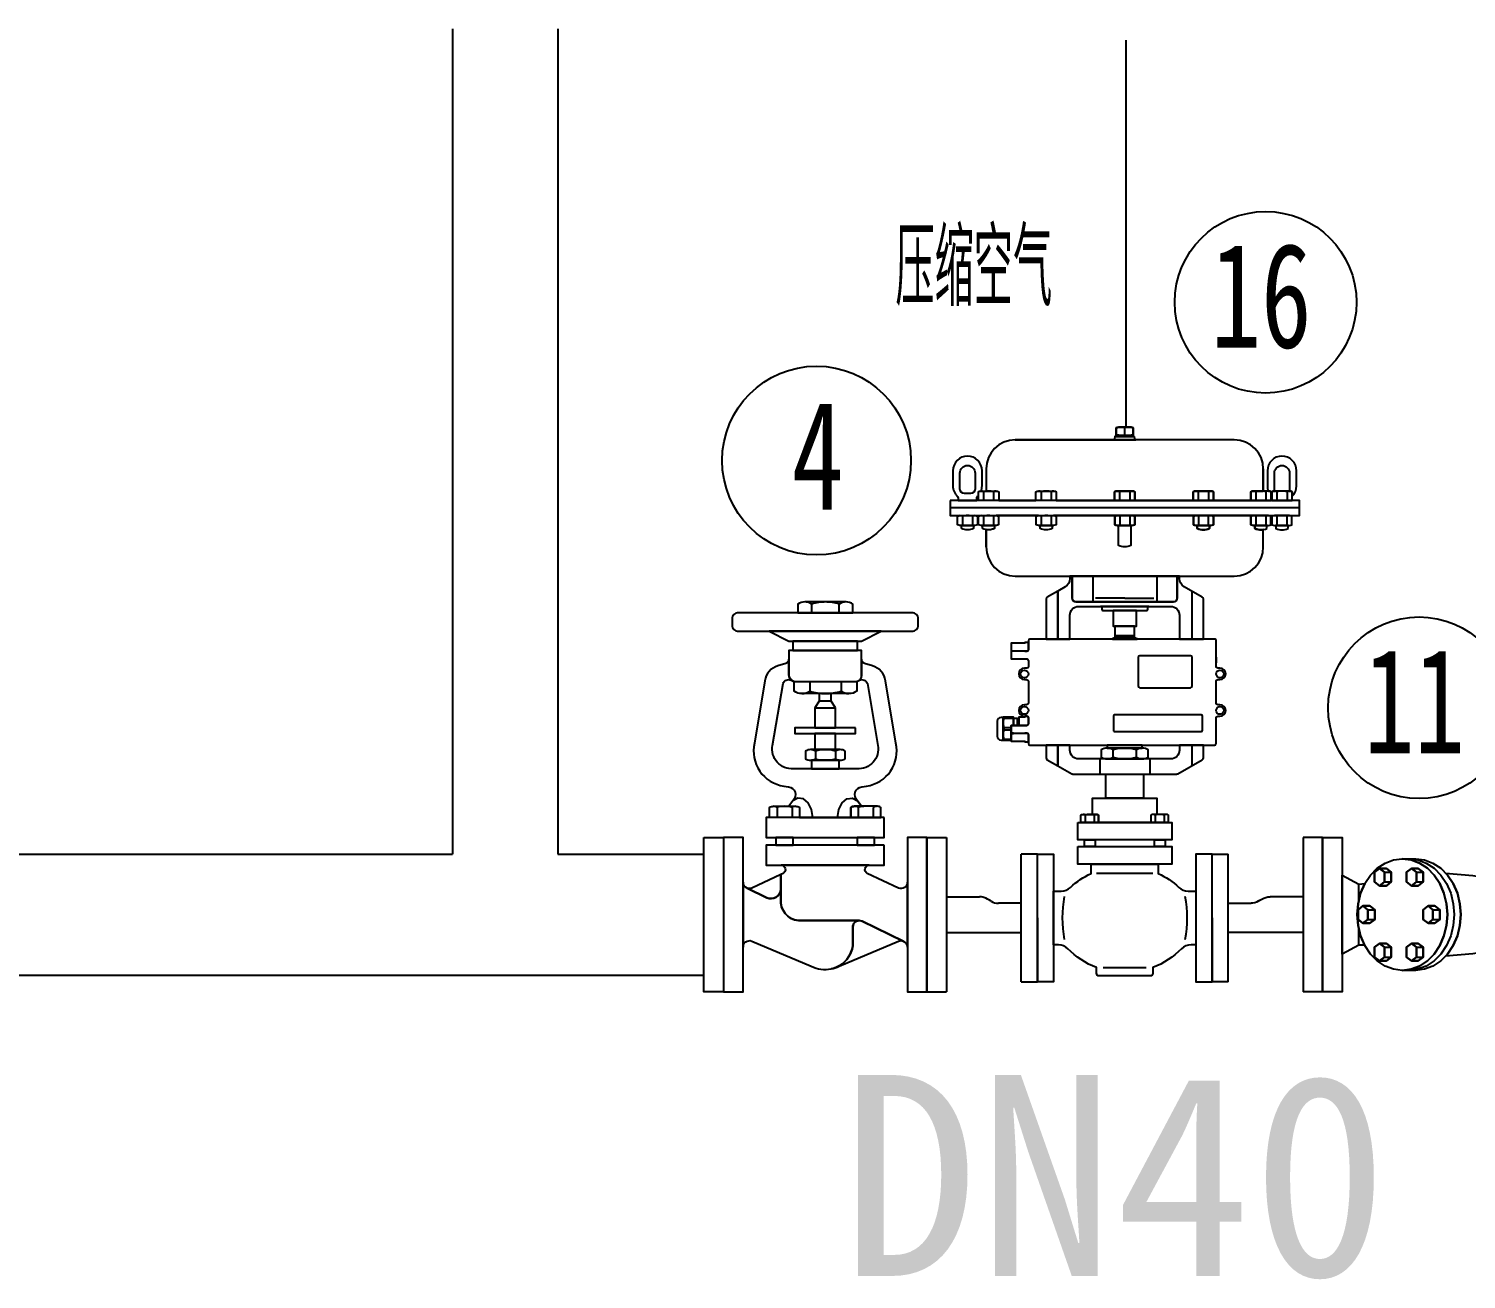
# Model space of a CAD drawing. Extents: x -681219 to -550379, y -242630 to -158199.
# Drawn here: x -597080 to -595687, y -163644 to -162431 of the extents above; entities that cross this region are included whole.
import ezdxf
from ezdxf.enums import TextEntityAlignment as Align

# ---------------------------------------------------------------- set-up
doc = ezdxf.new("R2010")
doc.units = 0
doc.header["$LTSCALE"] = 1000
doc.linetypes.add('G', pattern=[2, 1.25, -0.25, 0.25, -0.25])
doc.linetypes.add('J', pattern=[2, 1.25, -0.25, 0.25, -0.25])
doc.layers.get('0').update_dxf_attribs({"linetype": 'CONTINUOUS'})
for name, color, linetype in [('01', 7, 'CONTINUOUS'), ('05', 4, 'G'), ('11', 3, 'CONTINUOUS'), ('15', 7, 'CONTINUOUS')]:
    doc.layers.add(name, color=color, linetype=linetype)
doc.styles.add('PC_TEXTSTYLE', font='ISOCP.SHX', dxfattribs={"width": 0.707, "bigfont": 'GBCBIG.SHX'})

# ---------------------------------------------------------------- blocks, each defined once
blk = doc.blocks.new('FIG34HR')
at = {"color": 4}
for p, q in [((-109.36, 8.73), (-109.36, 18.73)), ((-93.64, 26.11), (-89.47, 26.11)), ((-93.64, 20.08), (-89.47, 20.08)), ((-74, 26.11), (-69.83, 26.11)), ((-74, 20.08), (-69.83, 20.08)), ((-103.82, 3.02), (-99.65, 3.02)), ((-63.82, 3.02), (-59.65, 3.02)), ((-109.36, -18.73), (-109.36, -8.73)), ((-103.82, -3.02), (-99.65, -3.02)), ((-63.82, -3.02), (-59.65, -3.02)), ((-93.64, -20.08), (-89.47, -20.08)), ((-93.64, -26.11), (-89.47, -26.11)), ((-74, -20.08), (-69.83, -20.08)), ((-74, -26.11), (-69.83, -26.11))]:
    blk.add_line(p, q, dxfattribs=at)
for points in [[(-131.68, 0), (-131.68, 47.5), (-119.68, 47.5), (-119.68, -47.5), (-131.68, -47.5)], [(-12, 47.5), (0, 47.5), (0, 0), (0, -47.5), (-12, -47.5)], [(-110.4, 0), (-109.86, 6.69), (-108.29, 13.12), (-105.72, 19.04), (-102.28, 24.24), (-98.07, 28.5), (-93.28, 31.66), (-88.08, 33.62), (-82.67, 34.27), (-77.26, 33.62), (-72.06, 31.66), (-67.26, 28.5), (-63.06, 24.24), (-59.61, 19.04), (-57.05, 13.12), (-55.47, 6.69), (-54.94, 0), (-55.47, -6.69), (-57.05, -13.12), (-59.61, -19.04), (-63.06, -24.24), (-67.26, -28.5), (-72.06, -31.66), (-77.26, -33.62), (-82.67, -34.27), (-88.08, -33.62), (-93.28, -31.66), (-98.07, -28.5), (-102.28, -24.24), (-105.72, -19.04), (-108.29, -13.12), (-109.86, -6.69)], [(-99.7, 26.09), (-96.65, 28.43), (-93.64, 26.11), (-93.64, 20.08), (-96.65, 17.76), (-99.7, 20.1)], [(-92.49, 17.76), (-89.47, 20.08), (-89.47, 26.11), (-92.49, 28.43), (-96.65, 28.43), (-99.7, 26.09), (-99.7, 20.1), (-96.65, 17.76)], [(-93.64, 26.11), (-96.65, 28.43), (-92.49, 28.43), (-89.47, 26.11), (-89.47, 20.08), (-92.49, 17.76), (-96.65, 17.76), (-93.64, 20.08)], [(-55.47, 6.69), (-57.05, 13.12), (-59.61, 19.04), (-63.06, 24.24), (-67.26, 28.5), (-72.06, 31.66), (-77.26, 33.62), (-82.67, 34.27), (-74.44, 34.27), (-69.03, 33.62), (-63.83, 31.66), (-59.04, 28.5), (-54.83, 24.24), (-51.39, 19.04), (-48.82, 13.12), (-47.25, 6.69), (-46.71, 0), (-47.25, -6.69), (-48.82, -13.12), (-51.39, -19.04), (-54.83, -24.24), (-59.04, -28.5), (-63.83, -31.66), (-69.03, -33.62), (-74.44, -34.27), (-82.67, -34.27), (-77.26, -33.62), (-72.06, -31.66), (-67.26, -28.5), (-63.06, -24.24), (-59.61, -19.04), (-57.05, -13.12), (-55.47, -6.69), (-54.94, 0)], [(-80.07, 26.09), (-77.02, 28.43), (-74, 26.11), (-74, 20.08), (-77.02, 17.76), (-80.07, 20.1)], [(-77.02, 17.76), (-72.85, 17.76), (-69.83, 20.08), (-69.83, 26.11), (-72.85, 28.43), (-77.02, 28.43), (-80.07, 26.09), (-80.07, 20.1)], [(-74, 26.11), (-77.02, 28.43), (-72.85, 28.43), (-69.83, 26.11), (-69.83, 20.08), (-72.85, 17.76), (-77.02, 17.76), (-74, 20.08)], [(-119.68, 24.27), (-109.36, 18.73), (-105.72, 19.04), (-108.29, 13.12), (-109.86, 6.69), (-110.4, 0), (-109.86, -6.69), (-108.29, -13.12), (-105.86, -18.73), (-109.36, -18.73), (-119.68, -24.27)], [(-47.25, 6.69), (-48.82, 13.12), (-51.39, 19.04), (-54.83, 24.24), (-56.15, 25.57), (-39.4, 24.1), (-36.8, 23.64), (-34.3, 22.27), (-32, 20.04), (-32, 20.04), (-32, 20.04), (-30.13, 18.29), (-28.11, 15.56), (-26.46, 12.22), (-25.22, 8.42), (-24.46, 4.29), (-24.21, 0), (-24.46, -4.29), (-25.22, -8.42), (-26.46, -12.22), (-28.11, -15.56), (-30.13, -18.29), (-32, -20.04), (-32, -20.04), (-34.3, -22.27), (-36.8, -23.64), (-39.4, -24.1), (-56.15, -25.57), (-54.83, -24.24), (-51.39, -19.04), (-48.82, -13.12), (-47.25, -6.69), (-46.71, 0)], [(-25.22, 8.42), (-26.46, 12.22), (-28.11, 15.56), (-30.13, 18.29), (-32, 20.04), (-12, 23.09), (-12, -23.09), (-32, -20.04), (-32, -20.04), (-30.13, -18.29), (-28.11, -15.56), (-26.46, -12.22), (-25.22, -8.42), (-24.46, -4.29), (-24.21, 0), (-24.46, 4.29)], [(-109.88, 2.99), (-106.84, 5.33), (-103.82, 3.02), (-103.82, -3.02), (-106.84, -5.33), (-109.88, -2.99)], [(-99.65, 3.02), (-102.67, 5.33), (-106.84, 5.33), (-109.88, 2.99), (-109.88, -2.99), (-106.84, -5.33), (-102.67, -5.33), (-99.65, -3.02)], [(-103.82, 3.02), (-106.84, 5.33), (-102.67, 5.33), (-99.65, 3.02), (-99.65, -3.02), (-102.67, -5.33), (-106.84, -5.33), (-103.82, -3.02)], [(-69.88, 2.99), (-66.84, 5.33), (-63.82, 3.02), (-63.82, -3.02), (-66.84, -5.33), (-69.88, -2.99)], [(-69.88, -2.99), (-66.84, -5.33), (-62.67, -5.33), (-59.65, -3.02), (-59.65, 3.02), (-62.67, 5.33), (-66.84, 5.33), (-69.88, 2.99)], [(-63.82, 3.02), (-66.84, 5.33), (-62.67, 5.33), (-59.65, 3.02), (-59.65, -3.02), (-62.67, -5.33), (-66.84, -5.33), (-63.82, -3.02)], [(-99.7, -20.1), (-96.65, -17.76), (-93.64, -20.08), (-93.64, -26.11), (-96.65, -28.43), (-99.7, -26.09)], [(-96.65, -17.76), (-99.7, -20.1), (-99.7, -26.09), (-96.65, -28.43), (-92.49, -28.43), (-89.47, -26.11), (-89.47, -20.08), (-92.49, -17.76)], [(-93.64, -20.08), (-96.65, -17.76), (-92.49, -17.76), (-89.47, -20.08), (-89.47, -26.11), (-92.49, -28.43), (-96.65, -28.43), (-93.64, -26.11)], [(-80.07, -20.1), (-77.02, -17.76), (-74, -20.08), (-74, -26.11), (-77.02, -28.43), (-80.07, -26.09)], [(-77.02, -17.76), (-80.07, -20.1), (-80.07, -26.09), (-77.02, -28.43), (-72.85, -28.43), (-69.83, -26.11), (-69.83, -20.08), (-72.85, -17.76)], [(-74, -20.08), (-77.02, -17.76), (-72.85, -17.76), (-69.83, -20.08), (-69.83, -26.11), (-72.85, -28.43), (-77.02, -28.43), (-74, -26.11)]]:
    blk.add_lwpolyline(points, close=True, dxfattribs=at)
for points in [[(-78.55, 34.27), (-73.15, 33.62), (-67.94, 31.66), (-63.15, 28.5), (-58.95, 24.24), (-55.5, 19.04), (-52.94, 13.12), (-51.36, 6.69), (-50.83, 0), (-51.36, -6.69), (-52.94, -13.12), (-55.5, -19.04), (-58.95, -24.24), (-63.15, -28.5), (-67.94, -31.66), (-73.15, -33.62), (-78.55, -34.27)], [(-32, 20.04), (-29.98, 17.04), (-28.32, 13.39), (-27.09, 9.22), (-26.33, 4.7), (-26.07, 0), (-26.33, -4.7), (-27.09, -9.22), (-28.32, -13.39), (-29.98, -17.04), (-32, -20.04)]]:
    blk.add_lwpolyline(points, dxfattribs=at)
blk = doc.blocks.new('ERED2FLL')
at = {"color": 4}
for p, q in [((0, 47.5), (12, 47.5)), ((0, 47.5), (0, 0)), ((12, 47.5), (12, -47.5)), ((58, -41.25), (58, 37.25)), ((67.9, 37.25), (58, 37.25)), ((67.9, -2), (67.9, 37.25)), ((0, 0), (0, -47.5)), ((67.9, -2), (67.9, -41.25)), ((58, -41.25), (67.9, -41.25)), ((0, -47.5), (12, -47.5))]:
    blk.add_line(p, q, dxfattribs=at)
at = {"color": 7}
for p, q in [((12, 11), (32.31, 11)), ((58, 7), (43.93, 7)), ((12, -11), (58, -11))]:
    blk.add_line(p, q, dxfattribs=at)
blk.add_line((0, 0), (0, 0))
for centre, radius, start, end in [((32.31, 3), 8, 70.59329, 90.00002), ((27.63, -10.28), 22.08, 57.18444, 70.59332), ((43.93, 15), 8, 237.18442, 270.00003)]:
    blk.add_arc(centre, radius, start, end, dxfattribs=at)
blk = doc.blocks.new('KE332R')
at = {"color": 4}
for p, q in [((-94.3, 76.5), (-94.3, 71)), ((-87.7, 76.5), (-87.7, 71)), ((-42.3, 76.5), (-42.3, 71)), ((-35.7, 76.5), (-35.7, 71)), ((-97.6, 71), (-84.4, 71)), ((-32.4, 71), (-45.6, 71)), ((-44, 33), (-86, 33)), ((-81, -37), (-49, -37))]:
    blk.add_line(p, q, dxfattribs=at)
for points in [[(-79, 107), (-65, 107), (-51, 107), (-51, 89), (-79, 89)], [(-100, 71), (-30, 71), (-30, 58), (-100, 58)], [(-95, 58), (-87, 58), (-87, 53), (-95, 53)], [(-42.8, 58), (-34.8, 58), (-34.8, 53), (-42.8, 53)], [(-130, 0), (-130, 47.5), (-118, 47.5), (-118, -47.5), (-130, -47.5)], [(-100, 53), (-30, 53), (-30, 40), (-100, 40)], [(0, 0), (0, 47.5), (-12, 47.5), (-12, -47.5), (0, -47.5)]]:
    blk.add_lwpolyline(points, close=True, dxfattribs=at)
for points in [[(-86.1, 77), (-89, 77), (-89, 89), (-41, 89), (-41, 77), (-43.9, 77, 0.151687), (-45.6, 76.5), (-45.6, 71), (-84.4, 71), (-84.4, 76.5, 0.151687)], [(-97.6, 71), (-97.6, 76.5, -0.151687), (-95.9, 77), (-86.1, 77, -0.151687), (-84.4, 76.5), (-84.4, 71)], [(-32.4, 71), (-32.4, 76.5, 0.151687), (-34.1, 77), (-43.9, 77, 0.151687), (-45.6, 76.5), (-45.6, 71)], [(-114.3, -20), (-118, -20), (-118, 20), (-112.2, 20, 0.203187), (-105.3, 22.7, -0.084196), (-90, 33), (-90, 40), (-40, 40), (-40, 33, -0.084195), (-24.7, 22.7, 0.20319), (-17.8, 20), (-12, 20), (-12, -20), (-15.7, -20, 0.178405), (-22.7, -22.9, -0.10258), (-44, -37), (-44, -41.2, -0.414214), (-46, -43.2), (-84, -43.2, -0.414214), (-86, -41.2), (-86, -37, -0.10258), (-107.3, -22.9, 0.178405)]]:
    blk.add_lwpolyline(points, format="xyb", close=True, dxfattribs=at)
for centre, radius, start, end in [((-95.9, 74.1), 2.91, 55.197, 89.6982), ((-91, 66.4), 10.6, 71.9915, 108.0085), ((-86.1, 74.1), 2.91, 90.3018, 124.803), ((-43.9, 74.1), 2.91, 55.197, 89.6982), ((-39, 66.4), 10.6, 71.9915, 108.0085), ((-34.1, 74.1), 2.91, 90.3018, 124.803), ((-29.3, 0), 82.2, 168.7717, 191.2283), ((-100.7, 0), 82.2, 348.7717, 11.2283)]:
    blk.add_arc(centre, radius, start, end, dxfattribs=at)
blk = doc.blocks.new('nut1')
blk.add_line((0, 0.5), (0, 6))
blk.add_lwpolyline([(6.6, 6, 0.076008), (3.3, 6.5), (0, 6.5), (-3.3, 6.5, 0.076008), (-6.6, 6), (-6.6, 0.5, 0.076008), (-3.3, 0), (0, 0), (3.3, 0, 0.076008), (6.6, 0.5)], format="xyb", close=True)
for centre, start, end in [((-3.3, -4.5), 72.6136, 90), ((-3.3, 11), 270, 287.3864), ((3.3, -4.5), 90, 107.3864), ((3.3, 11), 252.6136, 270)]:
    blk.add_arc(centre, 11, start, end)
blk = doc.blocks.new('BSA1L')
at = {"color": 4}
for p, q in [((54.215379, 185.599538), (54.215358, 190.866514)), ((71.09388, 185.599538), (71.09388, 190.866514)), ((53.026763, 143.408363), (53.02674, 137.399566)), ((72.282498, 143.408363), (72.282498, 137.399566)), ((56.074416, 127.074309), (68.925583, 127.074309)), ((66.099799, 131.20133), (58.900201, 131.20133)), ((56.551251, 100.49373), (56.551234, 95.87403)), ((68.758004, 100.49373), (68.758004, 95.87403)), ((32.92306, 65.872712), (32.92306, 59.762096)), ((42.120523, 65.872712), (42.120536, 59.762096)), ((82.879476, 65.872712), (82.879463, 59.762096)), ((92.07694, 65.872712), (92.07694, 59.762096))]:
    blk.add_line(p, q, dxfattribs=at)
for points in [[(119.73171, 181.785914, 0.414214), (115.933099, 185.584525), (9.066901, 185.584525, 0.414214), (5.26829, 181.785914), (5.26829, 178.042425, 0.414214), (9.066901, 174.243814), (62.5, 174.243814), (115.933099, 174.243814, 0.414214), (119.73171, 178.042425)], [(45.745776, 185.569513), (79.563462, 185.599538), (79.563462, 190.911126, 0.151687), (75.321745, 192.203806), (62.654619, 192.203806), (49.987493, 192.203806, 0.151687), (45.745776, 190.911126)], [(84.795625, 157.06318, -0.059994), (84.795625, 157.873976), (84.795625, 162.289753), (40.204374, 162.289753), (40.204374, 157.873976, -0.059994), (40.204374, 157.06318), (40.204374, 147.521136, 0.368201), (43.528159, 143.408363), (81.471841, 143.408363, 0.414214), (84.795625, 146.732148)], [(105.928125, 105.421149), (99.542192, 143.747083, 0.310322), (91.567632, 152.873054), (86.654278, 154.431481, -0.252716), (84.795625, 157.06318), (84.795625, 146.732148, -0.236339), (83.463376, 144.071071, -0.476894), (88.41312, 142.018735), (94.885762, 104.042078, -0.48938), (81.964371, 89.685191), (62.5, 89.685191), (43.035628, 89.685191, -0.48938), (30.114237, 104.042078), (36.58688, 142.018735, -0.476894), (41.536623, 144.071071), (42.896316, 143.580445, -0.323196), (40.204374, 147.521136), (40.204374, 157.06318, -0.252716), (38.345721, 154.431481), (33.432367, 152.873054, 0.310322), (25.457808, 143.747083), (19.071875, 105.421149, 0.440151), (37.124647, 79.035245), (39.997969, 78.598758, -0.614929), (42.823737, 70.241395), (42.582242, 70.034806), (40.105041, 66.601431), (44.424393, 66.601431, -0.151687), (46.735798, 65.897021), (46.735798, 59.737786), (62.5, 59.737786), (78.264201, 59.737786), (78.264201, 65.897021, -0.151687), (80.575606, 66.601431), (84.894959, 66.601431), (82.417757, 70.034806), (82.176262, 70.241395, -0.614929), (85.00203, 78.598758), (87.875353, 79.035245, 0.440151)], [(43.364269, 143.442617), (81.944969, 143.408363), (81.944969, 137.348671, -0.151687), (77.105831, 135.873925), (62.654619, 135.873925), (48.203407, 135.873925, -0.151687), (43.364269, 137.348671)], [(62.654619, 101.460877), (53.493586, 101.460877, 0.151687), (50.425919, 100.525993), (50.425919, 95.841766, 0.151687), (53.493586, 94.906883), (62.654619, 94.906883), (71.815652, 94.906883, 0.151687), (74.883319, 95.841766), (74.883319, 100.525993, 0.151687), (71.815652, 101.460877)], [(46.735798, 59.737786), (28.307798, 59.737786), (28.307798, 65.897021, -0.151687), (30.619203, 66.601431), (37.521798, 66.601431), (44.424393, 66.601431, -0.151687), (46.735798, 65.897021)], [(78.264201, 59.737786), (96.692201, 59.737786), (96.692201, 65.897021, 0.151687), (94.380796, 66.601431), (87.478201, 66.601431), (80.575606, 66.601431, 0.151687), (78.264201, 65.897021)], [(113.000004, 19.972092, -0.522686), (107.606909, 16.222521), (88.390312, 25.330404, -0.756375), (89.461035, 30.377576), (35.538964, 30.377576, -0.756374), (36.60969, 25.330405), (35.219606, 24.671562), (35.219606, 8.304717, 0.414214), (47.219606, -3.695283), (83.507591, -3.695283, -0.114393), (85.267565, -4.103279), (110.50267, -16.265073, -0.305418), (113.000004, -19.972092), (113.000004, 0)], [(79.507591, -7.695283, -0.414214), (83.507591, -3.695283), (47.219606, -3.695283, -0.414214), (35.219606, 8.304717), (35.219606, 15.828597, -0.552777), (26.614703, 10.423555), (14.474356, 16.274468, -0.303723), (11.999995, 19.972092), (11.999995, 0), (11.999995, -19.972092, -0.522686), (17.39309, -16.222521), (53.934214, -31.732036, 0.158217), (66.18024, -33.317683, 0.23204), (77.871512, -24.265637, 0.137413), (79.507591, -15.822343)], [(35.219606, 24.671562), (17.39309, 16.222521, -0.188965), (14.474356, 16.274468), (26.614703, 10.423555, 0.552777), (35.219606, 15.828597)], [(85.220748, -4.080716, 0.550659), (79.507591, -7.695283), (79.507591, -15.822343, -0.137413), (77.871512, -24.265637, -0.23204), (66.18024, -33.317683, 0.064472), (71.065785, -31.732036), (107.606909, -16.222521, -0.187358), (110.50267, -16.265073)]]:
    blk.add_lwpolyline(points, format="xyb", close=True, dxfattribs=at)
for points in [[(96.912516, 174.243814), (62.5, 174.243814), (28.087483, 174.243814), (40.204374, 168.178291), (84.795625, 168.178291)], [(82.297331, 168.178291), (42.702669, 168.178291), (42.702669, 162.289753), (62.5, 162.289753), (82.297331, 162.289753)], [(68.925583, 127.074309), (66.099799, 131.20133), (66.099799, 135.873925), (58.900201, 135.873925), (58.900201, 131.20133), (56.074416, 127.074309), (56.074416, 114.852858), (62.5, 114.852858), (68.925583, 114.852858)], [(81.056809, 114.852858), (62.5, 114.852858), (56.074416, 114.852858), (43.94319, 114.852858), (43.94319, 111.343443), (62.5, 111.343443), (69.325381, 111.343443), (81.056809, 111.343443)], [(68.925583, 111.343443), (56.074416, 111.343443), (56.074416, 101.460877), (68.925583, 101.460877)], [(71.146781, 94.906883), (54.162457, 94.906883), (54.162457, 89.685191), (62.5, 89.685191), (71.146781, 89.685191)], [(98.734061, 59.737786), (62.5, 59.737786), (26.265939, 59.737786), (26.265939, 47.364933), (98.734061, 47.364933)], [(11.999995, 0), (11.999995, 19.972092), (11.999995, 47.5), (0, 47.5), (0, 0), (0, -47.5), (11.999995, -47.5)], [(42.828178, 47.364933), (32.21537, 47.364933), (32.21537, 42.750429), (42.828178, 42.750429)], [(92.784629, 47.364933), (82.171822, 47.364933), (82.171822, 42.750429), (92.784629, 42.750429)], [(125, 47.5), (113.000004, 47.5), (113.000004, 0), (113.000004, -47.5), (125, -47.5), (125, 0)], [(98.734061, 42.750429), (62.5, 42.750429), (26.265939, 42.750429), (26.265939, 30.377576), (98.734061, 30.377576)]]:
    blk.add_lwpolyline(points, close=True, dxfattribs=at)
at = {"color": 4, "flags": 128}
blk.add_lwpolyline([(54.828787, 59.737786), (54.118687, 64.656958), (52.113078, 68.712348), (49.164135, 71.19185), (45.789677, 71.660075), (42.582242, 70.034806), (40.105041, 66.601431)], dxfattribs=at)
at = {"color": 4, "extrusion": (0, 0, -1), "flags": 128}
blk.add_lwpolyline([(-70.171213, 59.737786), (-70.881312, 64.656958), (-72.886921, 68.712348), (-75.835865, 71.19185), (-79.210322, 71.660075), (-82.417757, 70.034806), (-84.894959, 66.601431)], dxfattribs=at)
at = {"color": 4}
for centre, radius, start, end in [((49.948113, 184.727434), 7.476476, 55.197024, 89.698211), ((62.654619, 164.906291), 27.297515, 90, 108.008529), ((62.654619, 164.906291), 27.297515, 71.991471, 90), ((75.361125, 184.727434), 7.476476, 90.301789, 124.802976), ((48.15848, 144.403298), 8.529491, 270.301789, 304.802976), ((62.654619, 167.016127), 31.142202, 251.991471, 270), ((62.654619, 167.016127), 31.142202, 270, 288.008529), ((77.150758, 144.403298), 8.529491, 235.197024, 269.698211), ((53.465105, 96.053865), 5.407086, 55.197024, 89.698211), ((62.654619, 81.718951), 19.741925, 90, 108.008529), ((62.654619, 81.718951), 19.741925, 71.991471, 90), ((71.844133, 96.053865), 5.407086, 90.301789, 124.802976), ((53.465105, 100.313894), 5.407086, 270.301789, 304.802976), ((62.654619, 114.648808), 19.741925, 251.991471, 270), ((62.654619, 114.648808), 19.741925, 270, 288.008529), ((71.844133, 100.313894), 5.407086, 235.197024, 269.698211), ((30.597744, 62.527392), 4.074096, 55.197024, 89.698211), ((37.521798, 51.726416), 14.875015, 90, 108.008529), ((37.521798, 51.726416), 14.875015, 71.991471, 90), ((44.445852, 62.527392), 4.074096, 90.301789, 124.802976), ((80.554147, 62.527392), 4.074096, 55.197024, 89.698211), ((87.478201, 51.726416), 14.875015, 90, 108.008529), ((94.402255, 62.527392), 4.074096, 90.301789, 124.802976)]:
    blk.add_arc(centre, radius, start, end, dxfattribs=at)

msp = doc.modelspace()

# ---------------------------------------------------------------- linework, layer by layer
at = {"color": 4}
for p, q in [((-596017.7967, -162824.9331), (-596017.7967, -162818.0821)), ((-596123.9298, -162829.878), (-596017.7967, -162829.878)), ((-595911.6637, -162829.878), (-596017.7967, -162829.878)), ((-596152.1567, -162858.1049), (-596152.1567, -162879.5521)), ((-595883.4368, -162858.1049), (-595883.4368, -162879.5521)), ((-596161.1893, -162888.5899), (-596179.2545, -162888.5899)), ((-596154.7259, -162880.3326), (-596154.7259, -162888.5899)), ((-596144.8757, -162880.3326), (-596144.8757, -162888.5899)), ((-596098.9344, -162880.3326), (-596098.9344, -162888.5899)), ((-596089.0842, -162880.3326), (-596089.0842, -162888.5899)), ((-596022.7218, -162880.3326), (-596022.7218, -162888.5899)), ((-596022.7218, -162880.3326), (-596022.7218, -162888.5899)), ((-596012.8716, -162880.3326), (-596012.8716, -162888.5899)), ((-596012.8716, -162880.3326), (-596012.8716, -162888.5899)), ((-595946.5092, -162880.3326), (-595946.5092, -162888.5899)), ((-595936.6591, -162880.3326), (-595936.6591, -162888.5899)), ((-595890.7178, -162880.3326), (-595890.7178, -162888.5899)), ((-595880.8676, -162880.3326), (-595880.8676, -162888.5899)), ((-595870.2967, -162880.3326), (-595870.2967, -162888.5899)), ((-595860.4465, -162880.3326), (-595860.4465, -162888.5899)), ((-595848.4354, -162895.9289), (-596187.158, -162895.9289)), ((-596175.0483, -162904.0084), (-596175.0483, -162912.1392)), ((-596165.3955, -162904.0084), (-596165.3955, -162912.1392)), ((-596154.6272, -162904.0084), (-596154.6272, -162912.1392)), ((-596144.9744, -162904.0084), (-596144.9744, -162912.1392)), ((-596098.8357, -162904.0084), (-596098.8357, -162912.1392)), ((-596089.1829, -162904.0084), (-596089.1829, -162912.1392)), ((-596022.6232, -162904.0084), (-596022.6232, -162912.1392)), ((-596022.6232, -162904.0084), (-596022.6232, -162912.1392)), ((-596012.9703, -162904.0084), (-596012.9703, -162912.1392)), ((-596012.9703, -162904.0084), (-596012.9703, -162912.1392)), ((-595946.4106, -162904.0084), (-595946.4106, -162912.1392)), ((-595936.7577, -162904.0084), (-595936.7577, -162912.1392)), ((-595890.6191, -162904.0084), (-595890.6191, -162912.1392)), ((-595880.9662, -162904.0084), (-595880.9662, -162912.1392)), ((-595870.198, -162904.0084), (-595870.198, -162912.1392)), ((-595860.5451, -162904.0084), (-595860.5451, -162912.1392)), ((-596152.1567, -162933.7529), (-596152.1567, -162916.9414)), ((-595883.4368, -162933.7529), (-595883.4368, -162916.9414)), ((-596048.8463, -162961.9798), (-596048.8463, -162986.8195)), ((-595986.7472, -162961.9798), (-595986.7472, -162986.8195)), ((-596082.7186, -162976.4977), (-596082.7186, -163023.1999)), ((-596017.7967, -162983.4322), (-596046.0236, -162983.4322)), ((-596017.7967, -162983.4322), (-595989.5698, -162983.4322)), ((-595952.8749, -162976.4977), (-595952.8749, -163023.1999)), ((-596027.3939, -163019.5627), (-596008.1996, -163019.5627)), ((-596023.7587, -163022.7655), (-596023.7587, -163023.1999)), ((-596011.8348, -163022.7655), (-596011.8348, -163023.1999)), ((-596135.0878, -163098.7826), (-596135.0878, -163099.8413)), ((-596135.0878, -163099.8413), (-596125.4969, -163099.8413)), ((-596135.0878, -163108.9213), (-596128.0227, -163108.9213)), ((-596135.0878, -163108.9213), (-596135.0878, -163111.0388)), ((-596135.0878, -163111.0388), (-596128.0227, -163111.0388)), ((-596135.0878, -163120.1187), (-596128.023, -163120.1187)), ((-596135.0878, -163120.1187), (-596135.0878, -163121.1775)), ((-596082.7186, -163125.8431), (-596094.0093, -163125.8431)), ((-596082.7186, -163125.8431), (-596082.7186, -163145.8658)), ((-595952.8749, -163125.8431), (-595952.8749, -163145.8658)), ((-596042.0718, -163139.2446), (-596042.0718, -163153.9226)), ((-596029.1255, -163137.4495), (-596029.1255, -163130.5833)), ((-596006.468, -163137.4495), (-596006.468, -163130.5833)), ((-595993.5216, -163139.2446), (-595993.5216, -163153.9226))]:
    msp.add_line(p, q, dxfattribs=at)
for points in [[(-596025.9581, -162818.0821, -0.076008264), (-596021.8774, -162817.4582), (-596017.7967, -162817.4582), (-596013.716, -162817.4582, -0.076008264), (-596009.6353, -162818.0821), (-596009.6353, -162824.9331, -0.076008264), (-596013.716, -162825.557), (-596017.7967, -162825.557), (-596021.8774, -162825.557, -0.076008264), (-596025.9581, -162824.9331)], [(-595911.6637, -162829.878), (-596017.7967, -162829.878), (-596123.9298, -162829.878, 0.414213562), (-596152.1567, -162858.1049), (-596152.1567, -162879.5521), (-596149.8008, -162879.5521), (-596142.4083, -162879.5521, -0.15168742), (-596139.9329, -162880.3065), (-596139.9329, -162888.5899), (-596103.8772, -162888.5899), (-596103.8772, -162880.3065, -0.15168742), (-596101.4018, -162879.5521), (-596094.0093, -162879.5521), (-596086.6168, -162879.5521, -0.15168742), (-596084.1414, -162880.3065), (-596084.1414, -162888.5899), (-596027.6646, -162888.5899), (-596027.6646, -162880.3065, -0.15168742), (-596025.1892, -162879.5521), (-596017.7967, -162879.5521), (-596010.4043, -162879.5521, -0.15168742), (-596007.9288, -162880.3065), (-596007.9288, -162888.5899), (-595951.452, -162888.5899), (-595951.452, -162880.3065, -0.15168742), (-595948.9766, -162879.5521), (-595941.5842, -162879.5521), (-595934.1917, -162879.5521, -0.15168742), (-595931.7163, -162880.3065), (-595931.7163, -162888.5899), (-595895.6606, -162888.5899), (-595895.6606, -162880.3065, -0.15168742), (-595893.1851, -162879.5521), (-595885.7927, -162879.5521), (-595883.4368, -162879.5521), (-595883.4368, -162858.1049, 0.414213562)], [(-596008.1996, -162826.6861), (-596017.7967, -162826.6861), (-596027.3939, -162826.6861), (-596027.5837, -162829.0472, -0.390901727), (-596028.4841, -162829.878), (-596017.7967, -162829.878), (-596007.1094, -162829.878, -0.390901727), (-596008.0097, -162829.0472)], [(-596156.1084, -162859.7985, 1), (-596184.3353, -162859.7985), (-596184.3353, -162874.4765, 0.205257702), (-596179.9553, -162884.6966, -0.205257702), (-596179.2545, -162886.3318), (-596179.2545, -162888.5899), (-596161.1893, -162888.5899), (-596161.1893, -162886.3318, -0.205257702), (-596160.4885, -162884.6966, 0.020913393), (-596159.6687, -162883.8477), (-596159.6687, -162880.3065, -0.15168742), (-596157.1932, -162879.5521), (-596157.0527, -162879.5521, 0.092228582), (-596156.1084, -162874.4765)], [(-595851.2581, -162859.7985, 1), (-595879.485, -162859.7985), (-595879.485, -162874.4765, 0.092228582), (-595878.5407, -162879.5521), (-595878.4002, -162879.5521, -0.15168742), (-595875.9248, -162880.3065), (-595875.9248, -162883.8477, 0.017601427), (-595875.2395, -162884.5668), (-595875.2395, -162880.3065, -0.15168742), (-595872.764, -162879.5521), (-595872.1085, -162879.5521, -0.13131504), (-595872.7106, -162877.2992), (-595872.7106, -162862.0567, -1), (-595858.0326, -162862.0567), (-595858.0326, -162877.2992, -0.13131504), (-595858.6347, -162879.5521), (-595857.9791, -162879.5521, -0.15168742), (-595855.5037, -162880.3065), (-595855.5037, -162884.5668, 0.201809814), (-595851.2581, -162874.4765)], [(-596177.5609, -162862.0567, -1), (-596162.8829, -162862.0567), (-596162.8829, -162877.2992, -0.414213562), (-596167.3992, -162881.8155), (-596173.0446, -162881.8155, -0.414213562), (-596177.5609, -162877.2992)], [(-596139.9329, -162888.5899), (-596149.8008, -162888.5899), (-596159.6687, -162888.5899), (-596159.6687, -162880.3065, -0.15168742), (-596157.1932, -162879.5521), (-596149.8008, -162879.5521), (-596142.4083, -162879.5521, -0.15168742), (-596139.9329, -162880.3065)], [(-596084.1414, -162888.5899), (-596094.0093, -162888.5899), (-596103.8772, -162888.5899), (-596103.8772, -162880.3065, -0.15168742), (-596101.4018, -162879.5521), (-596094.0093, -162879.5521), (-596086.6168, -162879.5521, -0.15168742), (-596084.1414, -162880.3065)], [(-596027.6646, -162888.5899), (-596017.7967, -162888.5899), (-596007.9288, -162888.5899), (-596007.9288, -162880.3065, 0.15168742), (-596010.4043, -162879.5521), (-596017.7967, -162879.5521), (-596025.1892, -162879.5521, 0.15168742), (-596027.6646, -162880.3065)], [(-596007.9288, -162888.5899), (-596017.7967, -162888.5899), (-596027.6646, -162888.5899), (-596027.6646, -162880.3065, -0.15168742), (-596025.1892, -162879.5521), (-596017.7967, -162879.5521), (-596010.4043, -162879.5521, -0.15168742), (-596007.9288, -162880.3065)], [(-595951.452, -162888.5899), (-595941.5842, -162888.5899), (-595931.7163, -162888.5899), (-595931.7163, -162880.3065, 0.15168742), (-595934.1917, -162879.5521), (-595941.5842, -162879.5521), (-595948.9766, -162879.5521, 0.15168742), (-595951.452, -162880.3065)], [(-595875.9248, -162888.5899), (-595875.9248, -162880.3065, 0.15168742), (-595878.4002, -162879.5521), (-595885.7927, -162879.5521), (-595893.1851, -162879.5521, 0.15168742), (-595895.6606, -162880.3065), (-595895.6606, -162888.5899), (-595885.7927, -162888.5899)], [(-595872.764, -162879.5521, 0.15168742), (-595875.2395, -162880.3065), (-595875.2395, -162888.5899), (-595865.3716, -162888.5899), (-595855.5037, -162888.5899), (-595855.5037, -162880.3065, 0.15168742), (-595857.9791, -162879.5521), (-595865.3716, -162879.5521)], [(-596160.5358, -162904.0084), (-596160.5358, -162912.1392, -0.15168742), (-596162.9656, -162912.8797), (-596170.2219, -162912.8797), (-596177.4781, -162912.8797, -0.15168742), (-596179.908, -162912.1392), (-596179.908, -162904.0084, -0.15168742), (-596177.4781, -162903.2679), (-596170.2219, -162903.2679), (-596162.9656, -162903.2679, -0.15168742)], [(-596140.1147, -162904.0084), (-596140.1147, -162912.1392, -0.15168742), (-596142.5445, -162912.8797), (-596149.8008, -162912.8797), (-596157.057, -162912.8797, -0.15168742), (-596159.4869, -162912.1392), (-596159.4869, -162904.0084, -0.15168742), (-596157.057, -162903.2679), (-596149.8008, -162903.2679), (-596142.5445, -162903.2679, -0.15168742)], [(-595883.4368, -162933.7529), (-595883.4368, -162916.9414, -0.153590533), (-595891.6887, -162915.8275), (-595891.6887, -162912.8797), (-595893.0489, -162912.8797, -0.15168742), (-595895.4788, -162912.1392), (-595895.4788, -162904.0084, -0.148994286), (-595893.0941, -162903.2679), (-595934.2828, -162903.2679, -0.148994286), (-595931.8981, -162904.0084), (-595931.8981, -162912.1392, -0.15168742), (-595934.3279, -162912.8797), (-595935.6881, -162912.8797), (-595935.6881, -162915.8277, -0.223070098), (-595947.4802, -162915.8275), (-595947.4802, -162912.8797), (-595948.8404, -162912.8797, -0.15168742), (-595951.2702, -162912.1392), (-595951.2702, -162904.0084, -0.148994286), (-595948.8855, -162903.2679), (-596010.4953, -162903.2679, -0.148994286), (-596008.1106, -162904.0084), (-596008.1106, -162912.1392, -0.15168742), (-596010.5405, -162912.8797), (-596011.9007, -162912.8797), (-596011.9007, -162932.4376, -0.223070098), (-596023.6927, -162932.4378), (-596023.6927, -162912.8797), (-596025.053, -162912.8797, -0.15168742), (-596027.4828, -162912.1392), (-596027.4828, -162904.0084, -0.148994286), (-596025.0981, -162903.2679), (-596086.7079, -162903.2679, -0.148994286), (-596084.3232, -162904.0084), (-596084.3232, -162912.1392, -0.15168742), (-596086.753, -162912.8797), (-596088.1133, -162912.8797), (-596088.1133, -162915.8275, -0.223070098), (-596099.9053, -162915.8277), (-596099.9053, -162912.8797), (-596101.2656, -162912.8797, -0.15168742), (-596103.6954, -162912.1392), (-596103.6954, -162904.0084, -0.148994286), (-596101.3107, -162903.2679), (-596142.4994, -162903.2679, -0.148994286), (-596140.1147, -162904.0084), (-596140.1147, -162912.1392, -0.15168742), (-596142.5445, -162912.8797), (-596143.9048, -162912.8797), (-596143.9048, -162915.8275, -0.153590533), (-596152.1567, -162916.9414), (-596152.1567, -162933.7529, 0.414213562), (-596123.9298, -162961.9798), (-595911.6637, -162961.9798, 0.414213562)], [(-596084.3232, -162904.0084), (-596084.3232, -162912.1392, -0.15168742), (-596086.753, -162912.8797), (-596094.0093, -162912.8797), (-596101.2656, -162912.8797, -0.15168742), (-596103.6954, -162912.1392), (-596103.6954, -162904.0084, -0.15168742), (-596101.2656, -162903.2679), (-596094.0093, -162903.2679), (-596086.753, -162903.2679, -0.15168742)], [(-596027.4828, -162904.0084), (-596027.4828, -162912.1392, 0.15168742), (-596025.053, -162912.8797), (-596017.7967, -162912.8797), (-596010.5405, -162912.8797, 0.15168742), (-596008.1106, -162912.1392), (-596008.1106, -162904.0084, 0.15168742), (-596010.5405, -162903.2679), (-596017.7967, -162903.2679), (-596025.053, -162903.2679, 0.15168742)], [(-596008.1106, -162904.0084), (-596008.1106, -162912.1392, -0.15168742), (-596010.5405, -162912.8797), (-596017.7967, -162912.8797), (-596025.053, -162912.8797, -0.15168742), (-596027.4828, -162912.1392), (-596027.4828, -162904.0084, -0.15168742), (-596025.053, -162903.2679), (-596017.7967, -162903.2679), (-596010.5405, -162903.2679, -0.15168742)], [(-595951.2702, -162904.0084), (-595951.2702, -162912.1392, 0.15168742), (-595948.8404, -162912.8797), (-595941.5842, -162912.8797), (-595934.3279, -162912.8797, 0.15168742), (-595931.8981, -162912.1392), (-595931.8981, -162904.0084, 0.15168742), (-595934.3279, -162903.2679), (-595941.5842, -162903.2679), (-595948.8404, -162903.2679, 0.15168742)], [(-595895.4788, -162904.0084), (-595895.4788, -162912.1392, 0.15168742), (-595893.0489, -162912.8797), (-595885.7927, -162912.8797), (-595878.5364, -162912.8797, 0.15168742), (-595876.1066, -162912.1392), (-595876.1066, -162904.0084, 0.15168742), (-595878.5364, -162903.2679), (-595885.7927, -162903.2679), (-595893.0489, -162903.2679, 0.15168742)], [(-595875.0577, -162904.0084), (-595875.0577, -162912.1392, 0.15168742), (-595872.6278, -162912.8797), (-595865.3716, -162912.8797), (-595858.1153, -162912.8797, 0.15168742), (-595855.6855, -162912.1392), (-595855.6855, -162904.0084, 0.15168742), (-595858.1153, -162903.2679), (-595865.3716, -162903.2679), (-595872.6278, -162903.2679, 0.15168742)], [(-596176.1179, -162915.8277), (-596176.1179, -162912.8797), (-596164.3259, -162912.8797), (-596164.3259, -162915.8275, -0.223070098)], [(-596155.6968, -162915.8277), (-596155.6968, -162912.8797), (-596143.9048, -162912.8797), (-596143.9048, -162915.8275, -0.223070098)], [(-596099.9053, -162915.8277), (-596099.9053, -162912.8797), (-596088.1133, -162912.8797), (-596088.1133, -162915.8275, -0.223070098)], [(-596011.9007, -162912.8797), (-596011.9007, -162932.4376, -0.223070098), (-596023.6927, -162932.4378), (-596023.6927, -162912.8797), (-596011.9007, -162912.8797), (-596011.9007, -162932.4378, -0.223070098), (-596023.6928, -162932.4376), (-596023.6928, -162912.8797)], [(-595935.6881, -162915.8277), (-595935.6881, -162912.8797), (-595947.4802, -162912.8797), (-595947.4802, -162915.8275, 0.223070098)], [(-595879.8967, -162915.8277), (-595879.8967, -162912.8797), (-595891.6887, -162912.8797), (-595891.6887, -162915.8275, 0.223070098)], [(-595859.4756, -162915.8277), (-595859.4756, -162912.8797), (-595871.2676, -162912.8797), (-595871.2676, -162915.8275, 0.223070098)], [(-595941.5842, -163023.1999), (-595941.5842, -162984.3269, 0.267815109), (-595942.7122, -162982.3719), (-595960.2178, -162972.2534, -0.267815109), (-595964.7302, -162964.4332), (-595964.7302, -162961.9798), (-595966.9883, -162961.9798), (-595966.9883, -162983.4322, -0.414213562), (-595970.3756, -162986.8195), (-596017.7967, -162986.8195), (-596065.2179, -162986.8195, -0.414213562), (-596068.6051, -162983.4322), (-596068.6051, -162961.9798), (-596070.8633, -162961.9798), (-596070.8633, -162964.4332, -0.267815109), (-596075.3756, -162972.2534), (-596082.7186, -162976.4977), (-596082.7186, -163023.1999), (-596070.8633, -163023.1999), (-596070.8633, -162999.8038, -0.414213562), (-596062.3952, -162991.3358), (-595973.1983, -162991.3358, -0.414213562), (-595964.7302, -162999.8038), (-595964.7302, -163023.1999)], [(-595966.9883, -162961.9798), (-596017.7967, -162961.9798), (-596068.6051, -162961.9798), (-596068.6051, -162983.4322, 0.414213562), (-596065.2179, -162986.8195), (-596017.7967, -162986.8195), (-595970.3756, -162986.8195, 0.414213562), (-595966.9883, -162983.4322)], [(-596082.7186, -163023.1999), (-596082.7186, -162976.4977), (-596092.8812, -162982.3719, 0.267815109), (-596094.0093, -162984.3269), (-596094.0093, -163023.1999)], [(-595995.4975, -162992.4648, -0.414213562), (-595994.3684, -162991.3358), (-596017.7967, -162991.3358), (-596041.225, -162991.3358, -0.414213562), (-596040.096, -162992.4648), (-596040.096, -162994.1585, 0.414213562), (-596038.9669, -162995.2875), (-596017.7967, -162995.2875), (-595996.6266, -162995.2875, 0.414213562), (-595995.4975, -162994.1585)], [(-596008.1996, -163010.5301), (-596017.7967, -163010.5301), (-596027.3939, -163010.5301), (-596027.3939, -163021.8208), (-596026.8011, -163021.8208, -0.002633614), (-596026.7455, -163021.8208), (-596017.7967, -163021.8208), (-596008.848, -163021.8208, -0.002633614), (-596008.7923, -163021.8208), (-596008.1996, -163021.8208)], [(-596111.2265, -163026.4658), (-596114.4861, -163026.4658), (-596114.4861, -163026.6991), (-596114.4861, -163026.9324), (-596117.4558, -163026.9324), (-596118.8177, -163026.9324), (-596121.4908, -163026.9324), (-596122.4093, -163026.9324), (-596124.3049, -163026.9324), (-596124.9647, -163026.9324), (-596125.2233, -163026.9324), (-596128.023, -163026.9324), (-596128.023, -163034.3973), (-596118.8177, -163034.3973), (-596117.4558, -163034.3973), (-596114.4861, -163034.3973), (-596114.4861, -163034.8639), (-596112.6262, -163034.8639, 0.414213562), (-596111.2265, -163033.4642)], [(-596038.896, -163023.1999), (-596109.8268, -163023.1999, 0.414213562), (-596111.2265, -163024.5996), (-596111.2265, -163033.4642, -0.414213562), (-596112.6262, -163034.8639), (-596128.0227, -163034.8639), (-596128.0227, -163042.3288), (-596125.2233, -163042.3288), (-596121.4908, -163042.3288), (-596112.6262, -163042.3288, -0.414213562), (-596111.2265, -163043.7285), (-596111.2265, -163049.7938, -0.414213562), (-596112.6262, -163051.1935), (-596114.4861, -163051.1935), (-596114.959, -163051.1935, 1), (-596114.959, -163062.3909), (-596113.0925, -163062.3909, -0.415483943), (-596111.2263, -163064.2572), (-596111.2263, -163084.7858, -0.415842517), (-596113.0925, -163086.652), (-596114.959, -163086.652, 1), (-596114.959, -163097.8495), (-596114.4861, -163097.8495), (-596112.6262, -163097.8495, -0.414213562), (-596111.2265, -163099.2492), (-596111.2265, -163105.3144, -0.414213562), (-596112.6262, -163106.7141), (-596121.4911, -163106.7141), (-596125.2236, -163106.7141), (-596128.0227, -163106.7141), (-596128.0227, -163114.1791), (-596112.6262, -163114.1791, -0.414213562), (-596111.2265, -163115.5788), (-596111.2265, -163124.4434, 0.414213562), (-596109.8268, -163125.8431), (-596038.896, -163125.8431), (-595930.6676, -163125.8431, 0.414213562), (-595929.2679, -163124.4434), (-595929.2679, -163108.533), (-595929.2679, -163099.7157, -0.415516649), (-595927.4016, -163097.8495), (-595925.5356, -163097.8495, 1), (-595925.5356, -163086.652), (-595927.4021, -163086.652, -0.416229931), (-595929.2684, -163084.7858), (-595929.2684, -163064.2571, -0.416772328), (-595927.4021, -163062.3909), (-595925.5356, -163062.3909, 1), (-595925.5356, -163051.1935), (-595927.4016, -163051.1935, -0.417313876), (-595929.2679, -163049.3272), (-595929.2678, -163040.5099), (-595929.2678, -163045.968), (-595929.2678, -163034.9572), (-595929.2681, -163024.5996), (-595929.2679, -163024.1332, 0.413900954), (-595930.2, -163023.2001), (-595930.6678, -163023.1999)], [(-596005.8514, -163023.1999), (-596005.8514, -163022.734, 0.15168742), (-596008.848, -163021.8208), (-596017.7967, -163021.8208), (-596026.7455, -163021.8208, 0.15168742), (-596029.7421, -163022.734), (-596029.7421, -163023.1999)], [(-595952.5495, -163040.5746, 0.414213562), (-595953.9492, -163039.1749), (-596003.2552, -163039.1749, 0.414213562), (-596004.6549, -163040.5746), (-596004.6549, -163068.7828, 0.414213562), (-596003.2552, -163070.1825), (-595953.9492, -163070.1825, 0.414213562), (-595952.5495, -163068.7828)], [(-596135.7612, -163099.0625), (-596137.6274, -163099.0625, 0.414213562), (-596141.3599, -163102.795), (-596141.3599, -163109.98), (-596141.3599, -163117.1651, 0.414213562), (-596137.6274, -163120.8975), (-596135.7612, -163120.8975)], [(-596111.2265, -163099.2492, 0.414213562), (-596112.6262, -163097.8495), (-596114.4861, -163097.8495), (-596114.4861, -163098.7826), (-596120.3647, -163098.7826), (-596120.3647, -163099.8413), (-596120.3647, -163101.1154), (-596120.3647, -163106.7141), (-596112.6262, -163106.7141, 0.414213562), (-596111.2265, -163105.3144)], [(-595942.3318, -163097.8495, 0.414213562), (-595943.7315, -163096.4498), (-596027.2457, -163096.4498, 0.414213676), (-596028.6454, -163097.8495), (-596028.6454, -163111.3797, 0.414225564), (-596027.2457, -163112.7794), (-595943.7315, -163112.7794, 0.414213562), (-595942.3318, -163111.3797)], [(-596111.2265, -163115.5788, 0.414213562), (-596112.6262, -163114.1791), (-596114.4861, -163114.1791), (-596114.4861, -163114.6456), (-596117.4558, -163114.6456), (-596118.8177, -163114.6456), (-596128.023, -163114.6456), (-596128.023, -163122.1106), (-596125.2236, -163122.1106), (-596124.3052, -163122.1106), (-596122.4096, -163122.1106), (-596121.7497, -163122.1106), (-596121.4911, -163122.1106), (-596118.8177, -163122.1106), (-596117.4558, -163122.1106), (-596114.4861, -163122.1106), (-596114.4861, -163122.3439), (-596114.4861, -163122.5772), (-596111.2265, -163122.5772)], [(-596094.0093, -163125.8431), (-596094.0093, -163138.1093, 0.269257855), (-596092.8707, -163140.0704), (-596082.7186, -163145.8658), (-596082.7186, -163125.8431)], [(-595964.7302, -163125.8431), (-595964.7302, -163129.6475), (-595964.7302, -163130.7766, -0.414213562), (-595973.1983, -163139.2446), (-596062.3952, -163139.2446, -0.414213562), (-596070.8633, -163130.7766), (-596070.8633, -163129.6475), (-596070.8633, -163125.8431), (-596082.7186, -163125.8431), (-596070.8633, -163125.8431), (-596082.7186, -163125.8431), (-596082.7186, -163145.8658), (-596069.1255, -163153.6256, 0.130410942), (-596068.0059, -163153.9226), (-596017.7967, -163153.9226), (-595967.5875, -163153.9226, 0.130410942), (-595966.468, -163153.6256), (-595942.7228, -163140.0704, 0.269257855), (-595941.5842, -163138.1093), (-595941.5842, -163125.8431), (-595964.7302, -163125.8431), (-595941.5842, -163125.8431)], [(-596017.7967, -163139.2446), (-596000.7925, -163139.2446, 0.15168742), (-595995.0985, -163137.5093), (-595995.0985, -163130.5235, 0.15168742), (-596000.7925, -163128.7882), (-596017.7967, -163128.7882), (-596034.8009, -163128.7882, 0.15168742), (-596040.495, -163130.5235), (-596040.495, -163137.5093, 0.15168742), (-596034.8009, -163139.2446)]]:
    msp.add_lwpolyline(points, format="xyb", close=True, dxfattribs=at)
for points in [[(-596009.3287, -162825.557), (-596017.7967, -162825.557), (-596026.2648, -162825.557), (-596026.2648, -162826.6861), (-596017.7967, -162826.6861), (-596009.3287, -162826.6861)], [(-596187.158, -162888.5899), (-596187.158, -162903.2679), (-595848.4354, -162903.2679), (-595848.4354, -162888.5899)], [(-596006.506, -162995.2875), (-596017.7967, -162995.2875), (-596029.0875, -162995.2875), (-596029.0875, -163010.5301), (-596017.7967, -163010.5301), (-596008.1996, -163010.5301), (-596006.506, -163010.5301)], [(-596128.0227, -163106.7141), (-596125.4969, -163106.7141), (-596125.4969, -163100.1823), (-596125.4969, -163099.8413), (-596125.4969, -163098.7826), (-596135.0878, -163098.7826), (-596135.7612, -163098.7826), (-596135.7612, -163121.1775), (-596135.0878, -163121.1775), (-596128.023, -163121.1775), (-596128.023, -163114.6456), (-596125.4969, -163114.6456), (-596125.4969, -163114.1791), (-596128.0227, -163114.1791)], [(-596121.8366, -163100.1823), (-596125.4969, -163100.1823), (-596125.4969, -163106.7141), (-596125.2236, -163106.7141), (-596121.8366, -163106.7141)], [(-596120.3647, -163101.1154), (-596121.2978, -163101.1154), (-596121.8366, -163100.1823), (-596121.8366, -163106.7141), (-596121.4911, -163106.7141), (-596120.3647, -163106.7141)], [(-596000.8606, -163125.8431), (-596034.7329, -163125.8431), (-596034.7329, -163128.7882), (-596017.7967, -163128.7882), (-596000.8606, -163128.7882)], [(-596425.6568, -163215.2975), (-596406.7313, -163215.2975), (-596406.7313, -163365.124), (-596425.6568, -163365.124)]]:
    msp.add_lwpolyline(points, close=True, dxfattribs=at)
for centre in [(-596114.959, -163056.7922), (-595925.5356, -163056.7922), (-596114.959, -163092.2508), (-595925.5356, -163092.2508)]:
    msp.add_circle(centre, 3.7325, dxfattribs=at)
for centre, radius, start, end in [((-596021.8774, -162831.1145), 13.6563, 72.6136194, 90), ((-596013.716, -162831.1145), 13.6563, 90, 107.3863806), ((-596123.9298, -162858.1049), 28.2269, 90, 180), ((-596021.8774, -162811.9007), 13.6563, 270, 287.3863806), ((-596013.716, -162811.9007), 13.6563, 252.6136194, 270), ((-595911.6637, -162858.1049), 28.2269, 0, 90), ((-596157.2162, -162883.9153), 4.3632, 55.197024, 89.6982108), ((-596149.8008, -162895.4828), 15.9307, 90, 108.0085293), ((-596149.8008, -162895.4828), 15.9307, 71.9914707, 90), ((-596142.3853, -162883.9153), 4.3632, 90.3017892, 124.802976), ((-596101.4247, -162883.9153), 4.3632, 55.197024, 89.6982108), ((-596094.0093, -162895.4828), 15.9307, 90, 108.0085293), ((-596094.0093, -162895.4828), 15.9307, 71.9914707, 90), ((-596086.5939, -162883.9153), 4.3632, 90.3017892, 124.802976), ((-596025.2122, -162883.9153), 4.3632, 55.197024, 89.6982108), ((-596025.2122, -162883.9153), 4.3632, 55.197024, 89.6982108), ((-596017.7967, -162895.4828), 15.9307, 90, 108.0085293), ((-596017.7967, -162895.4828), 15.9307, 90, 108.0085293), ((-596017.7967, -162895.4828), 15.9307, 71.9914707, 90), ((-596017.7967, -162895.4828), 15.9307, 71.9914707, 90), ((-596010.3813, -162883.9153), 4.3632, 90.3017892, 124.802976), ((-596010.3813, -162883.9153), 4.3632, 90.3017892, 124.802976), ((-595948.9996, -162883.9153), 4.3632, 55.197024, 89.6982108), ((-595941.5842, -162895.4828), 15.9307, 90, 108.0085293), ((-595941.5842, -162895.4828), 15.9307, 71.9914707, 90), ((-595934.1687, -162883.9153), 4.3632, 90.3017892, 124.802976), ((-595893.2081, -162883.9153), 4.3632, 55.197024, 89.6982108), ((-595885.7927, -162895.4828), 15.9307, 90, 108.0085293), ((-595885.7927, -162895.4828), 15.9307, 71.9914707, 90), ((-595878.3772, -162883.9153), 4.3632, 90.3017892, 124.802976), ((-595872.787, -162883.9153), 4.3632, 55.197024, 89.6982108), ((-595865.3716, -162895.4828), 15.9307, 90, 108.0085293), ((-595865.3716, -162895.4828), 15.9307, 71.9914707, 90), ((-595857.9561, -162883.9153), 4.3632, 90.3017892, 124.802976), ((-596177.4556, -162907.5507), 4.2828, 55.8006023, 90.3017892), ((-596170.1472, -162919.8539), 16.5862, 90.258085, 107.1872481), ((-596170.2966, -162919.8539), 16.5862, 72.8127519, 89.741915), ((-596162.9882, -162907.5507), 4.2828, 89.6982108, 124.1993977), ((-596157.0345, -162907.5507), 4.2828, 55.8006023, 90.3017892), ((-596149.7261, -162919.8539), 16.5862, 90.258085, 107.1872481), ((-596149.8755, -162919.8539), 16.5862, 72.8127519, 89.741915), ((-596142.5671, -162907.5507), 4.2828, 89.6982108, 124.1993977), ((-596101.243, -162907.5507), 4.2828, 55.8006023, 90.3017892), ((-596093.9346, -162919.8539), 16.5862, 90.258085, 107.1872481), ((-596094.084, -162919.8539), 16.5862, 72.8127519, 89.741915), ((-596086.7756, -162907.5507), 4.2828, 89.6982108, 124.1993977), ((-596025.0304, -162907.5507), 4.2828, 55.8006023, 90.3017892), ((-596025.0304, -162907.5507), 4.2828, 55.8006023, 90.3017892), ((-596017.722, -162919.8539), 16.5862, 90.258085, 107.1872481), ((-596017.722, -162919.8539), 16.5862, 90.258085, 107.1872481), ((-596017.8714, -162919.8539), 16.5862, 72.8127519, 89.741915), ((-596017.8714, -162919.8539), 16.5862, 72.8127519, 89.741915), ((-596010.563, -162907.5507), 4.2828, 89.6982108, 124.1993977), ((-596010.563, -162907.5507), 4.2828, 89.6982108, 124.1993977), ((-595948.8179, -162907.5507), 4.2828, 55.8006023, 90.3017892), ((-595941.5094, -162919.8539), 16.5862, 90.258085, 107.1872481), ((-595941.6589, -162919.8539), 16.5862, 72.8127519, 89.741915), ((-595934.3504, -162907.5507), 4.2828, 89.6982108, 124.1993977), ((-595893.0264, -162907.5507), 4.2828, 55.8006023, 90.3017892), ((-595885.718, -162919.8539), 16.5862, 90.258085, 107.1872481), ((-595885.8674, -162919.8539), 16.5862, 72.8127519, 89.741915), ((-595878.559, -162907.5507), 4.2828, 89.6982108, 124.1993977), ((-595872.6053, -162907.5507), 4.2828, 55.8006023, 90.3017892), ((-595865.2969, -162919.8539), 16.5862, 90.258085, 107.1872481), ((-595865.4463, -162919.8539), 16.5862, 72.8127519, 89.741915), ((-595858.1379, -162907.5507), 4.2828, 89.6982108, 124.1993977), ((-596177.4556, -162908.5969), 4.2828, 269.6982108, 304.1993977), ((-596170.1472, -162896.2937), 16.5862, 252.8127519, 269.741915), ((-596170.2966, -162896.2937), 16.5862, 270.258085, 287.1872481), ((-596162.9882, -162908.5969), 4.2828, 235.8006023, 270.3017892), ((-596157.0345, -162908.5969), 4.2828, 269.6982108, 304.1993977), ((-596149.7261, -162896.2937), 16.5862, 252.8127519, 269.741915), ((-596149.8755, -162896.2937), 16.5862, 270.258085, 287.1872481), ((-596142.5671, -162908.5969), 4.2828, 235.8006023, 270.3017892), ((-596101.243, -162908.5969), 4.2828, 269.6982108, 304.1993977), ((-596093.9346, -162896.2937), 16.5862, 252.8127519, 269.741915), ((-596094.084, -162896.2937), 16.5862, 270.258085, 287.1872481), ((-596086.7756, -162908.5969), 4.2828, 235.8006023, 270.3017892), ((-596025.0304, -162908.5969), 4.2828, 269.6982108, 304.1993977), ((-596025.0304, -162908.5969), 4.2828, 269.6982108, 304.1993977), ((-596017.722, -162896.2937), 16.5862, 252.8127519, 269.741915), ((-596017.722, -162896.2937), 16.5862, 252.8127519, 269.741915), ((-596017.8714, -162896.2937), 16.5862, 270.258085, 287.1872481), ((-596017.8714, -162896.2937), 16.5862, 270.258085, 287.1872481), ((-596010.563, -162908.5969), 4.2828, 235.8006023, 270.3017892), ((-596010.563, -162908.5969), 4.2828, 235.8006023, 270.3017892), ((-595948.8179, -162908.5969), 4.2828, 269.6982108, 304.1993977), ((-595941.5094, -162896.2937), 16.5862, 252.8127519, 269.741915), ((-595941.6589, -162896.2937), 16.5862, 270.258085, 287.1872481), ((-595934.3504, -162908.5969), 4.2828, 235.8006023, 270.3017892), ((-595893.0264, -162908.5969), 4.2828, 269.6982108, 304.1993977), ((-595885.718, -162896.2937), 16.5862, 252.8127519, 269.741915), ((-595885.8674, -162896.2937), 16.5862, 270.258085, 287.1872481), ((-595878.559, -162908.5969), 4.2828, 235.8006023, 270.3017892), ((-595872.6053, -162908.5969), 4.2828, 269.6982108, 304.1993977), ((-595865.2969, -162896.2937), 16.5862, 252.8127519, 269.741915), ((-595865.4463, -162896.2937), 16.5862, 270.258085, 287.1872481), ((-595858.1379, -162908.5969), 4.2828, 235.8006023, 270.3017892), ((-596123.9298, -162933.7529), 28.2269, 180, 270), ((-595911.6637, -162933.7529), 28.2269, 270, 0), ((-596026.7733, -163027.1025), 5.2818, 55.197024, 89.6982108), ((-596017.7967, -163041.1053), 19.2845, 90, 108.0085293), ((-596017.7967, -163041.1053), 19.2845, 71.9914707, 90), ((-596008.8201, -163027.1025), 5.2818, 90.3017892, 124.802976), ((-596120.121, -163104.3813), 15.6402, 163.1255348, 196.8744652), ((-596120.121, -163115.5788), 15.6402, 163.1255348, 196.8744652), ((-596034.8538, -163138.8244), 10.0363, 55.197024, 89.6982108), ((-596017.7967, -163165.4321), 36.6439, 90, 108.0085293), ((-596017.7967, -163165.4321), 36.6439, 71.9914707, 90), ((-596000.7396, -163138.8244), 10.0363, 90.3017892, 124.802976), ((-596034.8538, -163129.2084), 10.0363, 270.3017892, 304.802976), ((-596017.7967, -163102.6007), 36.6439, 251.9914707, 270), ((-596017.7967, -163102.6007), 36.6439, 270, 288.0085293), ((-596000.7396, -163129.2084), 10.0363, 235.197024, 269.6982108)]:
    msp.add_arc(centre, radius, start, end, dxfattribs=at)
at = {"layer": '01', "color": 7}
for p, q in [((-596669.5027, -162431.3024), (-596669.5023, -163231.6006)), ((-596567.2829, -162431.3023), (-596567.2826, -163231.6011))]:
    msp.add_line(p, q, dxfattribs=at)
at = {"layer": '01', "ltscale": 1.25}
for p, q in [((-605530.6781, -163231.5626), (-596669.5023, -163231.6006)), ((-596567.2826, -163231.6011), (-596425.6568, -163231.6011)), ((-604535.1188, -163349.0451), (-596425.6568, -163349.0451))]:
    msp.add_line(p, q, dxfattribs=at)
at = {"layer": '05', "color": 0, "linetype": 'J', "ltscale": 0.3}
msp.add_line((-596016.5162, -162817.4582), (-596016.5162, -162049.5422), dxfattribs=at)
at = {"layer": '11', "color": 3, "linetype": 'Continuous', "ltscale": 1.25}
for centre, radius in [((-595881.1965, -162696.5267), 88.0441), ((-596316.5456, -162849.9664), 91.5267), ((-595732.538, -163089.6617), 88.0441)]:
    msp.add_circle(centre, radius, dxfattribs=at)

# ---------------------------------------------------------------- block references
at = {"color": 4}
for name, p, xscale, yscale, zscale in [('nut1', (-596017.7967, -162825.557), 1.241982720000026, 1.241982720000026, 1.241982720000026), ('BSA1L', (-596406.7313, -163290.2108), 1.577120914285715, 1.577120914285715, 1.577120914285715)]:
    msp.add_blockref(name, p, dxfattribs=dict(at, xscale=xscale, yscale=yscale, zscale=zscale))
for name, p, xscale, yscale, zscale in [('KE332R', (-595933.0887, -163293.365), 1.303199913383458, 1.303199913383458, 1.303199913383458), ('ERED2FLL', (-596209.5912, -163290.2108), 1.577120914285721, 1.577120914285721, 1.577120914285721), ('ERED2FLL', (-595826.0022, -163290.2108), -1.577120914285721, 1.577120914285721, 1.577120914285721), ('FIG34HR', (-595618.3347, -163290.2108), 1.577120914285721, 1.577120914285721, 1.577120914285721)]:
    msp.add_blockref(name, p, dxfattribs=dict(xscale=xscale, yscale=yscale, zscale=zscale))

# ---------------------------------------------------------------- texts
at = {"color": 3}
msp.add_text('DN40', height=194.93701, dxfattribs=at).set_placement((-596292.7216, -163445.6078), align=Align.TOP_LEFT)
at = {"insert": (-596240.1274, -162625.4931), "char_height": 74.674286, "width": 282.20875, "attachment_point": 1, "style": 'PC_TEXTSTYLE'}
msp.add_mtext('{\\Fromans,gbcbig|c134;压缩空气}', dxfattribs=at)
at = {"layer": '15', "color": 3, "ltscale": 1.25, "width": 0.707}
for s, height, p in [('16', 101.5587, (-595934.4195, -162740.5382)), ('4', 105.5759, (-596340.8231, -162897.7044)), ('11', 101.5587, (-595785.761, -163133.6731))]:
    msp.add_text(s, height=height, dxfattribs=at).set_placement(p)

doc.saveas('drawing.dxf')
